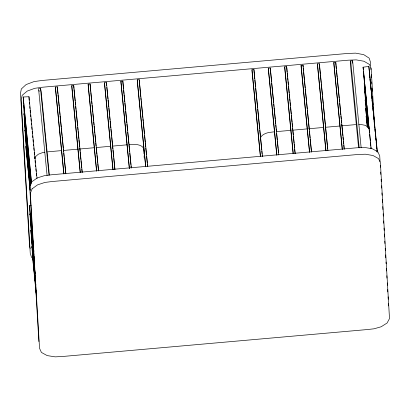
<?xml version="1.0" encoding="UTF-8"?>
<svg xmlns="http://www.w3.org/2000/svg" width="410" height="410" viewBox="0 0 410 410"><rect width="100%" height="100%" fill="white"/><g stroke="black" fill="none" stroke-linecap="round" stroke-linejoin="round"><path stroke-width="0.61" d="M37.018 178.601L28.987 96.724L23.16 96.991L31.396 183.029M28.987 96.724L29.13 100.245M361.148 147.774L352.62 60.813L350.678 60.905L350.36 63.852L358.576 147.641M352.369 63.176L352.62 60.813M34.963 158.752L35.444 156.728L38.289 154.247L42.835 152.51L44.634 152.264M49.364 174.973L41.149 91.189L40.487 88.324L38.555 88.581L47.078 175.536M371.014 148.44L363.05 67.194L368.846 66.435L377.343 151.808M80.165 172.313L71.95 88.529L71.776 85.608L73.718 85.439L82.246 172.395M96.529 170.862L88.314 87.079L88.145 84.163L90.087 83.994L98.615 170.95M309.473 152.043L301.258 68.255L301.083 65.339L303.026 65.169L311.554 152.125M325.837 150.593L317.622 66.809L317.453 63.893L319.395 63.724L327.923 150.68M63.796 173.758L55.581 89.974L55.406 87.058L57.354 86.884L65.877 173.845M112.899 169.417L104.683 85.634L104.514 82.718L106.456 82.543L114.984 169.504M129.329 168.607L120.878 81.272L122.826 81.098L131.349 168.059M145.637 166.522L137.422 82.738L137.248 79.822L139.195 79.653L147.718 166.609M260.365 156.384L252.15 72.596L251.981 69.68L253.923 69.51L262.451 156.466M276.735 154.934L268.519 71.15L268.345 68.234L270.292 68.06L278.815 155.021M293.104 153.489L284.888 69.705L284.714 66.789L286.662 66.615L295.185 153.576M342.207 149.148L333.991 65.364L333.817 62.448L335.764 62.274L344.292 149.235M47.632 151.843L61.582 150.608M63.811 150.414L78.172 149.143M79.827 148.999L94.674 147.687M96.324 147.538L110.105 146.319M112.319 146.124L127.038 144.822M128.894 144.658L134.916 144.351A11.808 5.889 -5.6 0 1 143.736 149.563L143.987 153.873M274.515 131.789L268.519 132.543A11.808 5.889 -5.6 0 0 260.365 138.759M276.371 131.625L291.09 130.324M293.304 130.129L307.085 128.909M308.735 128.761L323.582 127.448M325.238 127.305L339.598 126.034M341.827 125.839L355.777 124.604M33.42 247.24L29.376 205.646L31.129 205.492M358.796 124.491L360.605 124.425L365.305 125.337L368.411 127.295L369.087 129.094M32.938 258.31L31.488 257.27L30.248 253.257L21.136 99.625L22.186 95.304L27.27 91.056L34.804 88.304L42.748 87.202L348.233 60.193L356.193 59.875L363.977 61.254L369.564 64.524L371.158 68.598L374.361 122.626M30.191 248.537L29.571 246.22L20.5 93.306L21.325 88.975L26.117 84.568L34.05 81.585L42.261 80.447L347.362 53.474L355.583 53.141L363.747 54.648L369.118 58.107L370.517 62.253L370.712 65.544M363.05 67.194L363.455 70.049M38.95 90.297L39.216 91.44M32.585 255.932L32.364 254.979L36.285 294.964M368.846 66.435L377.246 152.125M369.635 75.471L369.82 77.377M370.005 79.279L370.189 81.523M370.44 83.722L370.625 85.967M370.814 87.53L371.065 90.072M371.25 91.973L371.434 94.218M371.685 96.417L371.875 98.323M372.06 100.224L372.244 102.469M372.495 104.668L372.68 106.913M372.869 108.476L373.12 111.018M373.305 112.919L373.489 115.164M373.741 117.362L373.925 119.269M374.115 121.17L374.294 123.415M374.55 125.614L374.73 127.858M374.924 129.422L375.17 131.964M375.36 133.865L375.539 136.11M375.796 138.308L375.98 140.215M376.17 142.116L376.349 144.361M376.606 146.56L376.785 148.804M376.974 150.373L377.097 151.977M363.578 71.319L364.264 78.305M364.387 79.571L364.7 82.743M364.823 84.014L365.51 90.999M365.633 92.265L366.32 99.251M366.443 100.517L366.755 103.694M366.878 104.96L367.129 107.502M367.252 108.768L367.565 111.945M367.688 113.211L368.37 120.197M368.498 121.462L368.805 124.64M368.933 125.906L369.179 128.448M369.308 129.714L369.615 132.891M369.743 134.157L370.425 141.142M370.548 142.408L370.86 145.586M370.983 146.852L371.173 148.758M368.964 128.668L363.737 75.353L363.793 76.327M368.641 128.602L364.223 83.537L368.513 127.669M368.19 127.602L364.71 91.717L364.767 92.691M367.867 127.192L365.192 99.902L365.248 100.87M367.544 127.126L365.679 108.081L367.478 126.828M367.222 127.054L366.166 116.266L366.222 117.239M350.678 60.905L359.206 147.861M336 65.825L336.308 68.998M336.436 70.269L337.117 77.249M337.245 78.52L339.172 98.195M339.295 99.466L339.547 102.008M339.67 103.274L340.792 114.703M340.915 115.968L341.228 119.146M341.351 120.412L341.602 122.954M341.725 124.22L342.847 135.648M342.97 136.914L343.283 140.092M343.406 141.358L343.652 143.9M343.78 145.166L344.087 148.343M333.817 62.448L342.345 149.404M319.569 66.64L320.318 74.256M320.441 75.522L321.122 82.507M321.25 83.778L322.368 95.202M322.496 96.473L323.177 103.453M323.3 104.724L325.232 124.399M325.356 125.67L327.288 145.345M327.411 146.616L327.657 149.153M317.453 63.893L325.976 150.854M303.2 68.086L303.513 71.258M303.636 72.529L304.322 79.509M304.445 80.78L305.132 87.76M305.255 89.031L306.372 100.455M306.501 101.726L307.182 108.706M307.31 109.977L308.428 121.401M308.551 122.672L309.237 129.652M309.36 130.923L310.047 137.903M310.17 139.174L311.292 150.598M301.083 65.339L309.611 152.3M287.082 72.073L286.662 66.615M287.205 73.339L287.518 76.516M287.641 77.782L287.892 80.324M288.015 81.59L288.327 84.767M288.45 86.033L289.137 93.019M289.26 94.285L289.573 97.462M289.696 98.728L289.942 101.27M290.07 102.536L290.377 105.713M290.505 106.979L291.187 113.965M291.315 115.23L291.997 122.216M292.12 123.482L292.433 126.659M292.555 127.925L293.242 134.91M293.365 136.176L294.052 143.162M294.175 144.433L294.488 147.605M294.611 148.871L295.046 153.314M284.714 66.789L293.242 153.745M271.522 81.769L270.292 68.06M271.645 83.04L273.578 102.715M273.701 103.986L273.952 106.523M274.075 107.794L275.192 119.218M275.32 120.489L275.628 123.661M275.756 124.932L276.002 127.469M276.13 128.74L276.437 131.912M276.565 133.183L277.247 140.164M277.37 141.435L278.057 148.415M278.18 149.686L278.492 152.858M268.345 68.234L276.873 155.195M254.718 78.771L253.923 69.51M254.841 80.042L255.527 87.022M255.65 88.293L257.582 107.968M257.705 109.239L259.632 128.919M259.761 130.185L261.688 149.865M261.816 151.131L262.062 153.673M262.185 154.939L262.313 156.21M251.981 69.68L260.504 156.64M140.732 96.529L139.195 79.653M140.861 97.8L141.107 100.342M141.235 101.608L142.788 117.475M142.911 118.746L143.162 121.288M143.285 122.554L144.407 133.983M144.53 135.249L145.217 142.234M145.34 143.5L145.652 146.677M145.775 147.943L146.462 154.929M146.585 156.195L147.272 163.18M147.395 164.446L147.579 166.352M137.248 79.822L145.775 166.783M123.497 89.093L122.826 81.098M123.62 90.364L123.933 93.536M124.056 94.802L124.742 101.788M124.865 103.059L125.547 110.039M125.675 111.31L126.792 122.733M126.921 124.004L127.602 130.985M127.725 132.256L128.848 143.679M128.971 144.95L129.657 151.931M129.78 153.202L130.903 164.625M131.026 165.896L131.21 167.798M120.878 81.272L129.406 168.228M106.815 87.366L107.502 94.346M107.625 95.617L107.938 98.789M108.061 100.06L108.747 107.041M108.87 108.312L109.557 115.292M109.68 116.563L109.993 119.735M110.116 121.006L110.797 127.987M110.925 129.258L111.607 136.238M111.735 137.509L112.852 148.933M112.975 150.203L113.662 157.184M113.785 158.455L114.846 169.248M104.514 82.718L113.037 169.673M90.697 91.353L90.087 83.994M90.82 92.619L91.507 99.604M91.63 100.87L91.942 104.048M92.065 105.314L92.752 112.299M92.875 113.565L93.562 120.55M93.685 121.816L93.998 124.994M94.121 126.26L94.802 133.245M94.93 134.511L95.612 141.496M95.74 142.762L96.048 145.939M96.176 147.205L96.857 154.191M96.98 155.457L97.667 162.442M97.79 163.713L98.477 170.693M88.145 84.163L96.668 171.124M74.015 89.626L75.138 101.05M75.261 102.321L75.512 104.857M75.635 106.129L75.947 109.301M76.07 110.572L77.567 125.803M77.69 127.074L78.002 130.247M78.125 131.518L78.812 138.498M78.935 139.769L79.617 146.749M79.745 148.02L80.052 151.193M80.181 152.464L80.862 159.444M80.99 160.715L81.672 167.695M81.795 168.966L82.108 172.138M71.776 85.608L80.304 172.569M57.59 90.436L57.897 93.608M58.025 94.879L59.142 106.303M59.265 107.574L59.952 114.554M60.075 115.825L61.198 127.249M61.321 128.52L62.007 135.505M62.13 136.771L63.253 148.2M63.376 149.465L63.622 152.007M63.75 153.273L64.057 156.451M64.185 157.717L65.677 172.953M55.406 87.058L63.934 174.014M40.487 88.324L49.01 175.285M29.32 102.146L29.505 104.053M29.756 106.59L29.94 108.496M30.125 110.398L30.376 112.94M30.56 114.841L30.75 116.748M30.934 118.654L31.186 121.191M31.37 123.092L31.56 124.999M31.744 126.905L31.995 129.442M32.18 131.349L32.431 133.885M32.615 135.787L32.805 137.693M32.99 139.6L33.241 142.137M33.425 144.043L33.615 145.945M33.799 147.851L34.05 150.388M34.235 152.294L34.486 154.831M34.671 156.738L34.855 158.639M35.045 160.546L35.291 163.083M35.48 164.989L35.665 166.89M35.854 168.797L36.1 171.334M36.29 173.24L36.536 175.777M23.16 96.991L31.56 182.681M31.088 183.506L23.437 105.437L23.493 106.405M30.893 184.705L23.918 113.616L23.98 114.59M30.565 184.638L24.405 121.801L30.56 184.977M30.366 185.838L24.892 129.98L24.948 130.954M30.166 187.375L25.374 138.165L25.435 139.139M30.155 190.143L25.861 146.344L30.15 190.481M29.376 205.646L33.425 246.902M33.61 248.808L33.799 250.71M33.605 249.142L33.856 251.684M33.84 254.789L29.863 213.825L29.92 214.799M33.968 256.055L34.215 258.597M34.64 266.141L30.35 222.01L30.407 222.984M34.63 268.909L30.832 230.195L35.06 273.69M34.758 270.18L35.065 273.352M35.485 281.239L31.319 238.374L31.375 239.348M35.731 283.776L35.86 285.047M35.844 288.153L31.806 246.559L31.862 247.527M36.095 290.69L36.28 292.596M32.713 257.203L33.02 260.376M33.148 261.647L33.394 264.183M33.523 265.454L34.204 272.435M34.327 273.706L34.64 276.878M34.763 278.149L35.075 281.321M35.199 282.592L35.45 285.129M35.573 286.4L35.885 289.573M36.008 290.844L36.259 293.381M36.536 297.506L36.721 299.408M380.07 161.699L379.732 155.943L377.882 151.874L372.377 148.789L364.715 147.467L356.966 147.774L51.655 174.762L44.613 175.608L37.412 177.863L31.631 181.891L29.689 186.391L38.878 341.55M380.29 165.399L380.398 167.229M380.685 172.036L380.823 174.424M381.11 179.196L381.249 181.579M381.495 185.745L381.638 188.128M381.92 192.89L382.064 195.273M382.31 199.439L382.484 202.417M382.735 206.584L382.909 209.561M383.155 213.728L383.299 216.111M383.581 220.872L383.724 223.255M384.006 228.021L384.144 230.405M384.36 233.977L384.534 236.959M384.78 241.126L384.923 243.514M385.205 248.281L385.349 250.664M385.595 254.841L385.774 257.818M386.02 261.995L386.128 263.784M386.41 268.56L386.548 270.948M386.835 275.73L386.973 278.123M387.26 282.91L387.404 285.309M387.65 289.516L387.793 291.93M388.08 296.789L388.229 299.259M388.49 303.661L388.624 305.906M374.555 125.921L374.653 127.571M370.85 67.829L370.953 69.567M371.255 74.656L371.419 77.444M371.68 81.862L371.814 84.07M372.075 88.473L372.234 91.22M372.531 96.165L372.659 98.359M372.921 102.751L373.049 104.945M373.31 109.337L373.474 112.079M373.7 115.917L373.864 118.659M335.764 62.274L335.939 65.19M319.395 63.724L319.534 66.056M303.026 65.169L303.133 66.917M144.11 155.877L144.228 157.855M106.456 82.543L106.631 85.459M73.718 85.439L73.892 88.355M57.354 86.884L57.523 89.8M32.103 188.841L30.345 193.253L39.539 348.305L41.415 352.436L47.176 355.588L55.181 356.859L62.699 356.48L367.181 329.563L374.038 328.805L381.167 326.765L387.101 323.003L389.5 318.555L380.388 162.657L378.543 158.614L373.038 155.523L365.371 154.206L357.643 154.514L52.285 181.507L44.895 182.435L37.469 184.905L32.103 188.841"/></g></svg>
